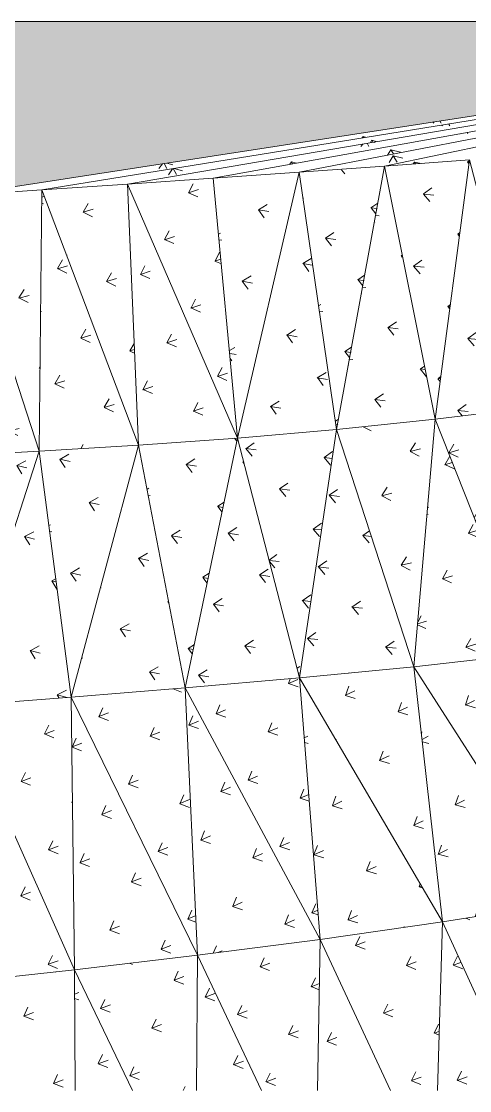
# Model space of a CAD drawing. Header units: millimetres. Extents: x -57519 to 497916, y -349472 to 446842.
# Drawn here: x 474755 to 476790, y -13502 to -8643 of the extents above; entities that cross this region are included whole.
import ezdxf

# ---------------------------------------------------------------- set-up
doc = ezdxf.new("R2010")
doc.units = ezdxf.units.MM
for name, color, linetype, lineweight in [('A-FLOR', 192, 'Continuous', 5), ('A-FLOR-PATT', 8, 'Continuous', 5), ('A-WALL', 113, 'Continuous', 20)]:
    doc.layers.add(name, color=color, linetype=linetype, lineweight=lineweight)

msp = doc.modelspace()

# ---------------------------------------------------------------- hatches: boundary and pattern name
at = {"layer": 'A-FLOR-PATT'}
h = msp.add_hatch(dxfattribs=at)
h.set_pattern_fill('FP_1830', color=256, style=0, pattern_type=2)
h.set_pattern_definition([(272.066, (493411.82, -5733.25), (184.9975, -147.1594), [40.275, -263.501]), (221.947, (493411.82, -5733.25), (184.9984, -147.1585), [43.876, -190.13]), (321.499, (493411.82, -5733.25), (174.0457, 156.4197), [44.323, -192.066])])
h.paths.add_polyline_path([(474457.6, -9434.3), (479582.2, -8642.5), (465950.1, -8642.5), (474382.6, -9427.3)], flags=0)
h = msp.add_hatch(dxfattribs=at)
h.set_pattern_fill('FP_1843', color=256, style=0, pattern_type=2)
h.set_pattern_definition([(302.478, (480062.9, -12432.99), (233.777, -55.24), [33.425, -218.681]), (237.993, (480062.9, -12433), (233.777, -55.242), [34.811, -150.848]), (346.705, (480062.9, -12432.99), (98.403, 157.436), [45.04, -195.175])])
h.paths.add_polyline_path([(475626.4, -9354.7), (476017.1, -9327.1), (479494.7, -8658.3), (475736.9, -9334.9)], flags=0)
h = msp.add_hatch(dxfattribs=at)
h.set_pattern_fill('FP_1836', color=256, style=0, pattern_type=2)
h.set_pattern_definition([(304.134, (479566.16, -12085.14), (235.8114, -51.709), [33.646, -220.13]), (239.463, (479566.16, -12085.14), (235.811, -51.712), [34.471, -149.375]), (347.631, (479566.16, -12085.14), (93.412, 158.347), [45.265, -196.149])])
h.paths.add_polyline_path([(476015.6, -9327.4), (476403.7, -9300), (479494.7, -8659.3), (476158.4, -9300)], flags=0)
h = msp.add_hatch(dxfattribs=at)
h.set_pattern_fill('FP_1837', color=256, style=0, pattern_type=2)
h.set_pattern_definition([(306.231, (478915.9, -11691.4), (238.198, -47.08), [33.892, -221.737]), (241.302, (478915.9, -11691.4), (238.198, -47.078), [34.013, -147.391]), (348.82, (478915.9, -11691.4), (87.109, 159.121), [45.526, -197.28])])
h.paths.add_polyline_path([(476403.7, -9300), (476790.5, -9272.3), (479494.7, -8660.6), (476537.5, -9272.3)], flags=0)
h = msp.add_hatch(dxfattribs=at)
h.set_pattern_fill('FP_1832', color=256, style=0, pattern_type=2)
h.set_pattern_definition([(297.7, (481584.5, -12587.34), (228.1338, -66.0766), [33.417, -218.631]), (234.761, (481584.5, -12587.34), (228.133, -66.0775), [36.062, -156.267]), (343.847, (481584.5, -12587.34), (110.9704, 157.085), [44.533, -192.977])])
h.paths.add_polyline_path([(474457.6, -9434.3), (474846.9, -9408.4), (479050.3, -8724.7), (474625, -9408.4)], flags=0)
h = msp.add_hatch(dxfattribs=at)
h.set_pattern_fill('FP_1831', color=256, style=0, pattern_type=2)
h.set_pattern_definition([(299.315, (481042.98, -12683.36), (229.999, -62.253), [33.308, -217.916]), (235.691, (481042.98, -12683.36), (230, -62.252), [35.593, -154.235]), (344.855, (481042.98, -12683.36), (106.998, 156.7994), [44.677, -193.599])])
h.paths.add_polyline_path([(474846.9, -9408.4), (475286.4, -9373.4), (479050.3, -8728.6), (475011.3, -9381.8)], flags=0)
h = msp.add_hatch(dxfattribs=at)
h.set_pattern_fill('FP_1834', color=256, style=0, pattern_type=2)
h.set_pattern_definition([(300.893, (480543.75, -12631.08), (231.8615, -58.6904), [33.312, -217.941]), (236.755, (480543.75, -12631.08), (231.862, -58.69), [35.18, -152.445]), (345.795, (480543.75, -12631.08), (102.86, 156.916), [44.845, -194.329])])
h.paths.add_polyline_path([(475236.7, -9381.8), (475655.8, -9349.4), (479050.3, -8733), (475395.8, -9354.7)], flags=0)
h = msp.add_hatch(dxfattribs=at)
h.set_pattern_fill('FP_1734', color=256, style=0, pattern_type=2)
h.set_pattern_definition([(354.02, (412276.74, 18442.66), (200.5635, 145.40126), [47.491, -310.711]), (310.433, (412276.74, 18442.66), (200.5642, 145.4003), [45.01, -195.043]), (35.941, (412276.74, 18442.66), (-155.6897, 182.7182), [46.448, -201.276])])
h.paths.add_polyline_path([(476634.3, -10451.2), (476790.5, -9272.3), (476404.7, -9304.9), (476489.9, -9730.2)], flags=0)
h = msp.add_hatch(dxfattribs=at)
h.set_pattern_fill('FP_1733', color=256, style=0, pattern_type=2)
h.set_pattern_definition([(349.639, (417281.97, 22013.1), (212.5658, 130.3018), [47.366, -309.891]), (305.518, (417281.97, 22013.1), (212.5658, 130.303), [44.818, -194.212]), (31.508, (417281.97, 22013.1), (-138.8654, 194.55536), [46.748, -202.577])])
h.paths.add_polyline_path([(475736.9, -10536.1), (476015.6, -9327.4), (475626.7, -9357.7), (475648.9, -9595.9)], flags=0)
h = msp.add_hatch(dxfattribs=at)
h.set_pattern_fill('FP_1735', color=256, style=0, pattern_type=2)
h.set_pattern_definition([(351.809, (414722.5, 20346.43), (206.78132, 137.96862), [47.434, -310.336]), (307.948, (414722.5, 20346.43), (206.78065, 137.9701), [44.925, -194.674]), (33.712, (414722.5, 20346.43), (-147.3386, 188.9411), [46.609, -201.974])])
h.paths.add_polyline_path([(476186.3, -10497.5), (476403.7, -9300), (476016.3, -9332.8), (476063.8, -9658)], flags=0)
h = msp.add_hatch(dxfattribs=at)
h.set_pattern_fill('FP_1706', color=256, style=0, pattern_type=2)
h.set_pattern_definition([(352.075, (414963.02, 20140.44), (206.76534, 138.8096), [47.378, -309.968]), (308.042, (414963.02, 20140.44), (206.7667, 138.8082), [44.777, -194.036]), (33.875, (414963.02, 20140.44), (-147.16766, 188.07855), [46.695, -202.344])])
h.paths.add_polyline_path([(476186.3, -10497.5), (476634.3, -10451.2), (476402.3, -9308.1), (476194.7, -10451.2)], flags=0)
h = msp.add_hatch(dxfattribs=at)
h.set_pattern_fill('FP_1703', color=256, style=0, pattern_type=2)
h.set_pattern_definition([(354.456, (412696.23, 18247.55), (200.54333, 146.77807), [47.41, -310.178]), (310.592, (412696.23, 18247.55), (200.5445, 146.777), [44.772, -194.014]), (36.2, (412696.23, 18247.55), (-155.3696, 181.3259), [46.597, -201.922])])
h.paths.add_polyline_path([(476634.3, -10451.2), (477080.3, -10392.9), (476789, -9283.7), (476725.1, -9765.6)], flags=0)
h = msp.add_hatch(dxfattribs=at)
h.set_pattern_fill('FP_1741', color=256, style=0, pattern_type=2)
h.set_pattern_definition([(18.691, (388111.73, -2090.7), (109.01953, 212.59815), [47.354, -309.814]), (336.831, (388111.73, -2090.7), (109.01794, 212.59785), [46.768, -202.661]), (62.852, (388111.73, -2090.7), (-229.3128, 98.1358), [44.798, -194.123])])
h.paths.add_polyline_path([(475736.9, -10536.1), (475626.4, -9354.7), (475237.1, -9382.9), (475309.1, -9548.9)], flags=0)
h = msp.add_hatch(dxfattribs=at)
h.set_pattern_fill('FP_1702', color=256, style=0, pattern_type=2)
h.set_pattern_definition([(349.765, (417363.84, 21816.3), (212.55717, 130.7014), [47.336, -309.696]), (305.562, (417363.84, 21816.3), (212.5561, 130.7042), [44.747, -193.904]), (31.587, (417363.84, 21816.3), (-138.7917, 194.1419), [46.786, -202.74])])
h.paths.add_polyline_path([(475736.9, -10536.1), (476186.3, -10497.5), (476014.3, -9332.9), (475745.8, -10497.5)], flags=0)
h = msp.add_hatch(dxfattribs=at)
h.set_pattern_fill('FP_1729', color=256, style=0, pattern_type=2)
h.set_pattern_definition([(14.175, (391637.37, 3341.4), (127.9513, 203.4777), [47.488, -310.69]), (332.174, (391637.37, 3341.4), (127.94775, 203.4801), [46.5, -201.499]), (57.838, (391637.37, 3341.4), (-219.322, 115.7637), [45.068, -195.296])])
h.paths.add_polyline_path([(474834.9, -10596.6), (474846.9, -9408.4), (474457.6, -9434.3), (474825.8, -10568.5)], flags=0)
h = msp.add_hatch(dxfattribs=at)
h.set_pattern_fill('FP_1700', color=256, style=0, pattern_type=2)
h.set_pattern_definition([(16.413, (389766.55, 670.64), (118.4626, 208.1644), [47.416, -310.22]), (334.504, (389766.55, 670.64), (118.4627, 208.16504), [46.656, -202.177]), (60.357, (389766.55, 670.64), (-224.6008, 107.10815), [44.908, -194.603])])
h.paths.add_polyline_path([(474834.9, -10596.6), (475286.4, -10568.5), (474846.9, -9408.4), (474846.1, -9486)], flags=0)
h = msp.add_hatch(dxfattribs=at)
h.set_pattern_fill('FP_1730', color=256, style=0, pattern_type=2)
h.set_pattern_definition([(16.465, (389769.69, 648.86), (118.4585, 208.33794), [47.426, -310.286]), (334.535, (389769.69, 648.86), (118.46024, 208.3372), [46.641, -202.11]), (60.378, (389769.69, 648.86), (-224.5858, 106.9513), [44.936, -194.724])])
h.paths.add_polyline_path([(475286.4, -10568.5), (475236.7, -9381.8), (474846.9, -9408.4), (475110.2, -10103.5)], flags=0)
h = msp.add_hatch(dxfattribs=at)
h.set_pattern_fill('FP_1701', color=256, style=0, pattern_type=2)
h.set_pattern_definition([(18.713, (388113.19, -2067), (109.01584, 212.67168), [47.359, -309.846]), (336.845, (388113.19, -2067), (109.01375, 212.6726), [46.762, -202.636]), (62.86, (388113.2, -2067), (-229.3062, 98.0709), [44.81, -194.175])])
h.paths.add_polyline_path([(475286.4, -10568.5), (475736.9, -10536.1), (475236.7, -9382.9), (475285, -10536.1)], flags=0)
h = msp.add_hatch(dxfattribs=at)
h.set_pattern_fill('FP_1707', color=256, style=0, pattern_type=2)
h.set_pattern_definition([(14.087, (391619.6, 3376.82), (127.95163, 203.1851), [47.474, -310.595]), (332.122, (391619.6, 3376.82), (127.9498, 203.18555), [46.528, -201.62]), (57.801, (391619.6, 3376.82), (-219.35085, 116.0297), [45.022, -195.094])])
h.paths.add_polyline_path([(474382.6, -10621.9), (474834.9, -10596.6), (474457.6, -9434.3), (474456, -9459.2)], flags=0)
h = msp.add_hatch(dxfattribs=at)
h.set_pattern_fill('FP_1591', color=256, style=0, pattern_type=2)
h.set_pattern_definition([(17.004, (389774.15, -2150.7), (117.85852, 207.7796), [47.483, -310.659]), (335.357, (389774.15, -2150.7), (117.8593, 207.7788), [46.338, -200.797]), (60.437, (389774.15, -2150.7), (-224.6272, 103.0446), [44.79, -194.089])])
h.paths.add_polyline_path([(477055.3, -11516.5), (477080.3, -10395.4), (476634.3, -10451.2), (476924.3, -11184.8)], flags=0)
h = msp.add_hatch(dxfattribs=at)
h.set_pattern_fill('FP_1588', color=256, style=0, pattern_type=2)
h.set_pattern_definition([(14.057, (391886.1, 1191.53), (129.50068, 201.5516), [47.528, -310.951]), (332.32, (391886.1, 1191.53), (129.50157, 201.55054), [46.209, -200.238]), (57.279, (391886.1, 1191.53), (-218.2441, 114.4789), [44.919, -194.65])])
h.paths.add_polyline_path([(476537.6, -11575.9), (476634.3, -10451.2), (476186.3, -10497.5), (476410.2, -11184.8)], flags=0)
h = msp.add_hatch(dxfattribs=at)
h.set_pattern_fill('FP_1556', color=256, style=0, pattern_type=2)
h.set_pattern_definition([(16.909, (389737.49, -2074.99), (117.87278, 207.4595), [47.468, -310.56]), (335.303, (389737.5, -2074.99), (117.8717, 207.4603), [46.368, -200.93]), (60.396, (389737.5, -2074.99), (-224.6777, 103.3266), [44.739, -193.869])])
h.paths.add_polyline_path([(476537.6, -11575.9), (477055.3, -11516.5), (476634.3, -10451.2), (476571.2, -11184.8)], flags=0)
h = msp.add_hatch(dxfattribs=at)
h.set_pattern_fill('FP_1586', color=256, style=0, pattern_type=2)
h.set_pattern_definition([(350.816, (415875.21, 20847.75), (209.90432, 132.96865), [47.374, -309.941]), (306.934, (415875.21, 20847.75), (209.9042, 132.9695), [44.568, -193.129]), (32.354, (415875.21, 20847.75), (-142.8326, 189.9957), [46.589, -201.887])])
h.paths.add_polyline_path([(475499, -11671.7), (475736.9, -10536.1), (475286.4, -10568.5), (475405.2, -11184.8)], flags=0)
h = msp.add_hatch(dxfattribs=at)
h.set_pattern_fill('FP_1557', color=256, style=0, pattern_type=2)
h.set_pattern_definition([(350.946, (415943.47, 20573.35), (209.90045, 133.3788), [47.345, -309.752]), (306.98, (415943.47, 20573.35), (209.8995, 133.3814), [44.495, -192.812]), (32.434, (415943.47, 20573.35), (-142.7492, 189.572), [46.63, -202.063])])
h.paths.add_polyline_path([(475499, -11671.7), (476018.5, -11626.7), (475736.9, -10536.1), (475508.5, -11626.7)], flags=0)
h = msp.add_hatch(dxfattribs=at)
h.set_pattern_fill('FP_1592', color=256, style=0, pattern_type=2)
h.set_pattern_definition([(353.559, (412809.44, 18860.83), (202.55667, 142.59325), [47.439, -310.37]), (309.938, (412809.44, 18860.83), (202.5565, 142.5932), [44.686, -193.638]), (35.144, (412809.44, 18860.83), (-152.99346, 182.7326), [46.446, -201.267])])
h.paths.add_polyline_path([(476018.5, -11626.7), (476186.3, -10497.5), (475736.9, -10536.1), (475904.4, -11184.8)], flags=0)
h = msp.add_hatch(dxfattribs=at)
h.set_pattern_fill('FP_1554', color=256, style=0, pattern_type=2)
h.set_pattern_definition([(353.664, (412852.61, 18563), (202.5572, 142.92404), [47.419, -310.238]), (309.976, (412852.6, 18563), (202.5553, 142.9259), [44.628, -193.387]), (35.207, (412852.61, 18563), (-152.9157, 182.3949), [46.482, -201.422])])
h.paths.add_polyline_path([(476018.5, -11626.7), (476537.6, -11575.9), (476186.3, -10497.5), (476084.2, -11184.8)], flags=0)
h = msp.add_hatch(dxfattribs=at)
h.set_pattern_fill('FP_1594', color=256, style=0, pattern_type=2)
h.set_pattern_definition([(348.245, (418794.31, 22650.4), (216.34017, 123.74892), [47.3, -309.459]), (304.088, (418794.3, 22650.4), (216.3411, 123.7473), [44.472, -192.714]), (29.77, (418794.3, 22650.4), (-132.9363, 196.4315), [46.731, -202.501])])
h.paths.add_polyline_path([(474980.1, -11713.7), (475286.4, -10568.5), (474834.9, -10596.6), (474911.3, -11184.8)], flags=0)
h = msp.add_hatch(dxfattribs=at)
h.set_pattern_fill('FP_1553', color=256, style=0, pattern_type=2)
h.set_pattern_definition([(348.414, (418909.48, 22397.8), (216.3291, 124.28517), [47.257, -309.179]), (304.146, (418909.48, 22397.8), (216.3294, 124.285), [44.376, -192.295]), (29.878, (418909.48, 22397.8), (-132.844, 195.8718), [46.779, -202.71])])
h.paths.add_polyline_path([(474980.1, -11713.7), (475499, -11671.7), (475286.4, -10568.5), (475110.2, -11227.1)], flags=0)
h = msp.add_hatch(dxfattribs=at)
h.set_pattern_fill('FP_1587', color=256, style=0, pattern_type=2)
h.set_pattern_definition([(345.865, (421529.82, 24276.86), (221.89175, 115.0683), [47.22, -308.935]), (301.431, (421529.82, 24276.86), (221.893, 115.0679), [44.398, -192.391]), (27.41, (421529.82, 24276.86), (-123.4785, 202.0446), [46.866, -203.088])])
h.paths.add_polyline_path([(474462, -11754.1), (474834.9, -10596.6), (474382.6, -10621.9), (474422.1, -11184.8)], flags=0)
h = msp.add_hatch(dxfattribs=at)
h.set_pattern_fill('FP_1552', color=256, style=0, pattern_type=2)
h.set_pattern_definition([(346.065, (421687.88, 24043.37), (221.8734, 115.70653), [47.163, -308.564]), (301.497, (421687.88, 24043.37), (221.8725, 115.7088), [44.281, -191.886]), (27.542, (421687.88, 24043.37), (-123.3847, 201.3733), [46.918, -203.313])])
h.paths.add_polyline_path([(474462, -11754.1), (474980.1, -11713.7), (474834.9, -10596.6), (474467.9, -11735.8)], flags=0)
h = msp.add_hatch(dxfattribs=at)
h.set_pattern_fill('FP_1445', color=256, style=0, pattern_type=2)
h.set_pattern_definition([(26.298, (382053.58, -11810), (76.69456, 223.40918), [47.111, -308.225]), (344.741, (382053.58, -11810), (76.6943, 223.40946), [47.007, -203.697]), (71.054, (382053.58, -11810), (-241.86664, 65.97786), [44.289, -191.918])])
h.paths.add_polyline_path([(477221.2, -12646.4), (477055.3, -11516.5), (476537.6, -11575.9), (477080.3, -12425.7)], flags=0)
h = msp.add_hatch(dxfattribs=at)
h.set_pattern_fill('FP_1447', color=256, style=0, pattern_type=2)
h.set_pattern_definition([(24.533, (382540.32, -9025.76), (84.2428, 221.6754), [47.171, -308.616]), (342.836, (382540.32, -9025.76), (84.24567, 221.6739), [46.984, -203.599]), (69.191, (382540.32, -9025.76), (-239.424, 73.949), [44.464, -192.679])])
h.paths.add_polyline_path([(476667.5, -12735.9), (476537.6, -11575.9), (476018.5, -11626.7), (476491, -12434.3)], flags=0)
h = msp.add_hatch(dxfattribs=at)
h.set_pattern_fill('FP_1415', color=256, style=0, pattern_type=2)
h.set_pattern_definition([(26.729, (381993.92, -11641.87), (76.49984, 224.87802), [47.232, -309.013]), (345.024, (381993.92, -11641.87), (76.499, 224.8777), [46.908, -203.268]), (71.212, (381993.92, -11641.87), (-241.67825, 64.65154), [44.538, -192.996])])
h.paths.add_polyline_path([(476667.5, -12735.9), (477221.2, -12646.4), (476537.6, -11575.9), (476657.5, -12646.4)], flags=0)
h = msp.add_hatch(dxfattribs=at)
h.set_pattern_fill('FP_1444', color=256, style=0, pattern_type=2)
h.set_pattern_definition([(22.832, (383156.08, -6333.18), (91.59973, 219.7648), [47.235, -309.036]), (341, (383156.08, -6333.18), (91.60095, 219.76474), [46.95, -203.448]), (67.373, (383156.08, -6333.18), (-236.7558, 81.5209), [44.642, -193.449])])
h.paths.add_polyline_path([(476111.6, -12815.6), (476018.5, -11626.7), (475499, -11671.7), (475962.2, -12536.8)], flags=0)
h = msp.add_hatch(dxfattribs=at)
h.set_pattern_fill('FP_1412', color=256, style=0, pattern_type=2)
h.set_pattern_definition([(24.933, (382494.14, -8849.77), (84.09508, 223.03558), [47.279, -309.319]), (343.097, (382494.14, -8849.77), (84.0942, 223.03593), [46.888, -203.183]), (69.342, (382494.14, -8849.77), (-239.2693, 72.7064), [44.693, -193.67])])
h.paths.add_polyline_path([(476111.6, -12815.6), (476667.5, -12735.9), (476018.5, -11626.7), (476105.3, -12735.9)], flags=0)
h = msp.add_hatch(dxfattribs=at)
h.set_pattern_fill('FP_1448', color=256, style=0, pattern_type=2)
h.set_pattern_definition([(21.176, (383913.55, -3724.16), (98.82406, 217.6429), [47.302, -309.47]), (339.214, (383913.55, -3724.16), (98.8266, 217.6413), [46.901, -203.236]), (65.578, (383913.55, -3724.16), (-233.8553, 88.76903), [44.818, -194.211])])
h.paths.add_polyline_path([(475554, -12887.3), (475499, -11671.7), (474980.1, -11713.7), (475499, -12775)], flags=0)
h = msp.add_hatch(dxfattribs=at)
h.set_pattern_fill('FP_1413', color=256, style=0, pattern_type=2)
h.set_pattern_definition([(23.188, (383126.9, -6152.77), (91.4879, 220.96972), [47.326, -309.627]), (341.229, (383126.9, -6152.77), (91.4889, 220.96894), [46.86, -203.061]), (67.509, (383126.9, -6152.77), (-236.62955, 80.4196), [44.843, -194.318])])
h.paths.add_polyline_path([(475554, -12887.3), (476111.6, -12815.6), (475499, -11671.7), (475550.7, -12815.6)], flags=0)
h = msp.add_hatch(dxfattribs=at)
h.set_pattern_fill('FP_1414', color=256, style=0, pattern_type=2)
h.set_pattern_definition([(19.778, (384804.29, -999.23), (105.92895, 216.07498), [47.419, -310.235]), (337.6, (384804.29, -999.23), (105.9324, 216.07394), [46.771, -202.676]), (63.884, (384804.29, -999.23), (-230.62744, 95.0534), [45.121, -195.523])])
h.paths.add_polyline_path([(474435.9, -13014.6), (474995.3, -12953.1), (474462, -11754.1), (474461, -11802.6)], flags=0)
h = msp.add_hatch(dxfattribs=at)
h.set_pattern_fill('FP_1442', color=256, style=0, pattern_type=2)
h.set_pattern_definition([(19.528, (384807.69, -1184.51), (105.97997, 215.23537), [47.364, -309.88]), (337.446, (384807.7, -1184.51), (105.979, 215.2359), [46.842, -202.98]), (63.785, (384807.7, -1184.5), (-230.7151, 95.82005), [44.984, -194.929])])
h.paths.add_polyline_path([(474995.3, -12953.1), (474980.1, -11713.7), (474462, -11754.1), (474980.1, -12918.8)], flags=0)
h = msp.add_hatch(dxfattribs=at)
h.set_pattern_fill('FP_1411', color=256, style=0, pattern_type=2)
h.set_pattern_definition([(21.475, (383898.92, -3542.69), (98.74806, 218.65155), [47.373, -309.933]), (339.403, (383898.92, -3542.69), (98.752, 218.65035), [46.821, -202.892]), (65.695, (383898.92, -3542.69), (-233.753, 87.8442), [44.984, -194.932])])
h.paths.add_polyline_path([(474995.3, -12953.1), (475554, -12887.3), (474980.1, -11713.7), (474994.5, -12887.3)], flags=0)
h = msp.add_hatch(dxfattribs=at)
h.set_pattern_fill('FP_1295', color=256, style=0, pattern_type=2)
h.set_pattern_definition([(20.077, (384829.2, -3944.82), (106.0302, 215.25705), [47.471, -310.581]), (338.148, (384829.2, -3944.82), (106.02847, 215.2577), [46.517, -201.573]), (63.777, (384829.2, -3944.82), (-230.2653, 92.34104), [44.991, -194.963])])
h.paths.add_polyline_path([(477080.3, -13502.3), (477186.8, -13502.3), (477221.2, -12646.4), (476667.5, -12735.9), (477017.3, -13502.3)], flags=0)
h = msp.add_hatch(dxfattribs=at)
h.set_pattern_fill('FP_1289', color=256, style=0, pattern_type=2)
h.set_pattern_definition([(20.349, (384304.5, -3720.16), (104.279, 215.85483), [47.437, -310.354]), (338.42, (384304.5, -3720.16), (104.2797, 215.85425), [46.614, -201.995]), (64.215, (384304.5, -3720.16), (-231.1828, 91.4365), [44.948, -194.775])])
h.paths.add_polyline_path([(476645.3, -13502.3), (476667.5, -12735.9), (476111.6, -12815.6), (476430.6, -13502.3), (476632.7, -13502.3)], flags=0)
h = msp.add_hatch(dxfattribs=at)
h.set_pattern_fill('FP_1254', color=256, style=0, pattern_type=2)
h.set_pattern_definition([(20.176, (384805.2, -3781.9), (106.0031, 215.5912), [47.488, -310.689]), (338.204, (384805.2, -3781.9), (106.0026, 215.59115), [46.485, -201.435]), (63.818, (384805.2, -3781.9), (-230.19675, 92.051), [45.045, -195.196])])
h.paths.add_polyline_path([(477017.3, -13502.3), (476667.5, -12735.9), (476645.3, -13502.3), (476867.2, -13502.3)], flags=0)
h = msp.add_hatch(dxfattribs=at)
h.set_pattern_fill('FP_1288', color=256, style=0, pattern_type=2)
h.set_pattern_definition([(20.643, (383830.33, -3492.95), (102.55973, 216.49803), [47.405, -310.148]), (338.705, (383830.33, -3492.95), (102.5592, 216.4985), [46.695, -202.345]), (64.652, (383830.33, -3492.95), (-232.0357, 90.4446), [44.918, -194.644])])
h.paths.add_polyline_path([(476038.2, -13502.3), (476099.6, -13502.3), (476111.6, -12815.6), (475554, -12887.3), (475844.6, -13502.3), (476018.5, -13502.3)], flags=0)
h = msp.add_hatch(dxfattribs=at)
h.set_pattern_fill('FP_1251', color=256, style=0, pattern_type=2)
h.set_pattern_definition([(20.459, (384283.13, -3569.38), (104.24977, 216.22615), [47.457, -310.488]), (338.484, (384283.13, -3569.38), (104.25265, 216.2248), [46.58, -201.848]), (64.259, (384283.13, -3569.38), (-231.1162, 91.11423), [45.008, -195.037])])
h.paths.add_polyline_path([(476099.6, -13502.3), (476430.6, -13502.3), (476111.6, -12815.6)], flags=0)
h = msp.add_hatch(dxfattribs=at)
h.set_pattern_fill('FP_1290', color=256, style=0, pattern_type=2)
h.set_pattern_definition([(20.965, (383402.18, -3275.95), (100.84315, 217.18635), [47.378, -309.967]), (339.011, (383402.18, -3275.95), (100.8434, 217.18545), [46.761, -202.632]), (65.094, (383402.18, -3275.95), (-232.8459, 89.3281), [44.898, -194.558])])
h.paths.add_polyline_path([(475259.4, -13502.3), (475550.3, -13502.3), (475554, -12887.3), (474995.3, -12953.1), (475110.2, -13192.1)], flags=0)
h = msp.add_hatch(dxfattribs=at)
h.set_pattern_fill('FP_1252', color=256, style=0, pattern_type=2)
h.set_pattern_definition([(20.756, (383809.43, -3355.87), (102.53162, 216.88), [47.428, -310.297]), (338.773, (383809.43, -3355.87), (102.5289, 216.8806), [46.662, -202.2]), (64.698, (383809.43, -3355.87), (-231.9782, 90.1028), [44.98, -194.914])])
h.paths.add_polyline_path([(475550.3, -13502.3), (475844.6, -13502.3), (475554, -12887.3)], flags=0)
h = msp.add_hatch(dxfattribs=at)
h.set_pattern_fill('FP_1287', color=256, style=0, pattern_type=2)
h.set_pattern_definition([(21.315, (383015.06, -3079.9), (99.1114, 217.9072), [47.354, -309.814]), (339.343, (383015.06, -3079.9), (99.1118, 217.90754), [46.815, -202.863]), (65.543, (383015.06, -3079.9), (-233.6262, 88.0765), [44.885, -194.503])])
h.paths.add_polyline_path([(474674.7, -13502.3), (474998.4, -13502.3), (474995.3, -12953.1), (474435.9, -13014.6), (474462, -13067.9)], flags=0)
h = msp.add_hatch(dxfattribs=at)
h.set_pattern_fill('FP_1250', color=256, style=0, pattern_type=2)
h.set_pattern_definition([(21.073, (383381.03, -3154.08), (100.81708, 217.5517), [47.401, -310.12]), (339.077, (383381.03, -3154.08), (100.81646, 217.5523), [46.73, -202.498]), (65.137, (383381.03, -3154.08), (-232.79554, 88.99976), [44.958, -194.818])])
h.paths.add_polyline_path([(474998.4, -13502.3), (475259.4, -13502.3), (474995.3, -12953.1)], flags=0)

# ---------------------------------------------------------------- linework, layer by layer
at = {"layer": 'A-FLOR'}
for p, q in [((474457.6, -9434.3), (479582.2, -8642.5)), ((479582.2, -8642.5), (474846.9, -9408.4)), ((475236.7, -9381.8), (479582.2, -8642.5)), ((475626.4, -9354.7), (479582.2, -8642.5)), ((479582.2, -8642.5), (476015.6, -9327.4)), ((476403.7, -9300), (479582.2, -8642.5)), ((476790.5, -9272.3), (476403.7, -9300)), ((476790.5, -9272.3), (476634.3, -10451.2)), ((477080.9, -10395.3), (476790.5, -9272.3)), ((475626.4, -9354.7), (476015.6, -9327.4)), ((476015.6, -9327.4), (475736.9, -10536.1)), ((476015.6, -9327.4), (476403.7, -9300)), ((476186.3, -10497.5), (476015.6, -9327.4)), ((476403.7, -9300), (476186.3, -10497.5)), ((476634.3, -10451.2), (476403.7, -9300)), ((475236.7, -9381.8), (475626.4, -9354.7)), ((475626.4, -9354.7), (475736.9, -10536.1)), ((474846.9, -9408.4), (474457.6, -9434.3)), ((474846.9, -9408.4), (474834.9, -10596.6)), ((474846.9, -9408.4), (475236.7, -9381.8)), ((475286.4, -10568.5), (474846.9, -9408.4)), ((475736.9, -10536.1), (475236.7, -9381.8)), ((475236.7, -9381.8), (475286.4, -10568.5)), ((474834.9, -10596.6), (474457.6, -9434.3)), ((476634.3, -10451.2), (477080.9, -10395.3)), ((476634.3, -10451.2), (476186.3, -10497.5)), ((476634.3, -10451.2), (476537.6, -11575.9)), ((477055.3, -11516.5), (476634.3, -10451.2)), ((475736.9, -10536.1), (475286.4, -10568.5)), ((475736.9, -10536.1), (475499, -11671.7)), ((475736.9, -10536.1), (476186.3, -10497.5)), ((476018.5, -11626.7), (475736.9, -10536.1)), ((476186.3, -10497.5), (476018.5, -11626.7)), ((476537.6, -11575.9), (476186.3, -10497.5)), ((474834.9, -10596.6), (475286.4, -10568.5)), ((475286.4, -10568.5), (474980.1, -11713.7)), ((475499, -11671.7), (475286.4, -10568.5)), ((474834.9, -10596.6), (474382.6, -10621.9)), ((474834.9, -10596.6), (474462, -11754.1)), ((474980.1, -11713.7), (474834.9, -10596.6)), ((476537.6, -11575.9), (477055.3, -11516.5)), ((476537.6, -11575.9), (476018.5, -11626.7)), ((477221.2, -12646.4), (476537.6, -11575.9)), ((476537.6, -11575.9), (476667.5, -12735.9)), ((476018.5, -11626.7), (475499, -11671.7)), ((476667.5, -12735.9), (476018.5, -11626.7)), ((476018.5, -11626.7), (476111.6, -12815.6)), ((475499, -11671.7), (474980.1, -11713.7)), ((476111.6, -12815.6), (475499, -11671.7)), ((475499, -11671.7), (475554, -12887.3)), ((474462, -11754.1), (474980.1, -11713.7)), ((474995.3, -12953.1), (474462, -11754.1)), ((475554, -12887.3), (474980.1, -11713.7)), ((474980.1, -11713.7), (474995.3, -12953.1)), ((477221.2, -12646.4), (476667.5, -12735.9)), ((476667.5, -12735.9), (476111.6, -12815.6)), ((476667.5, -12735.9), (476645.3, -13502.3)), ((477017.3, -13502.3), (476667.5, -12735.9)), ((475554, -12887.3), (476111.6, -12815.6)), ((476111.6, -12815.6), (476099.6, -13502.3)), ((476430.6, -13502.3), (476111.6, -12815.6)), ((475554, -12887.3), (474995.3, -12953.1)), ((475554, -12887.3), (475550.3, -13502.3)), ((475844.6, -13502.3), (475554, -12887.3)), ((474995.3, -12953.1), (474435.9, -13014.6)), ((475259.4, -13502.3), (474995.3, -12953.1)), ((474995.3, -12953.1), (474998.4, -13502.3))]:
    msp.add_line(p, q, dxfattribs=at)
at = {"layer": 'A-WALL', "color": 253, "lineweight": 5}
msp.add_line((479694.7, -8642.5), (466632.2, -8642.5), dxfattribs=at)

doc.saveas('drawing.dxf')
